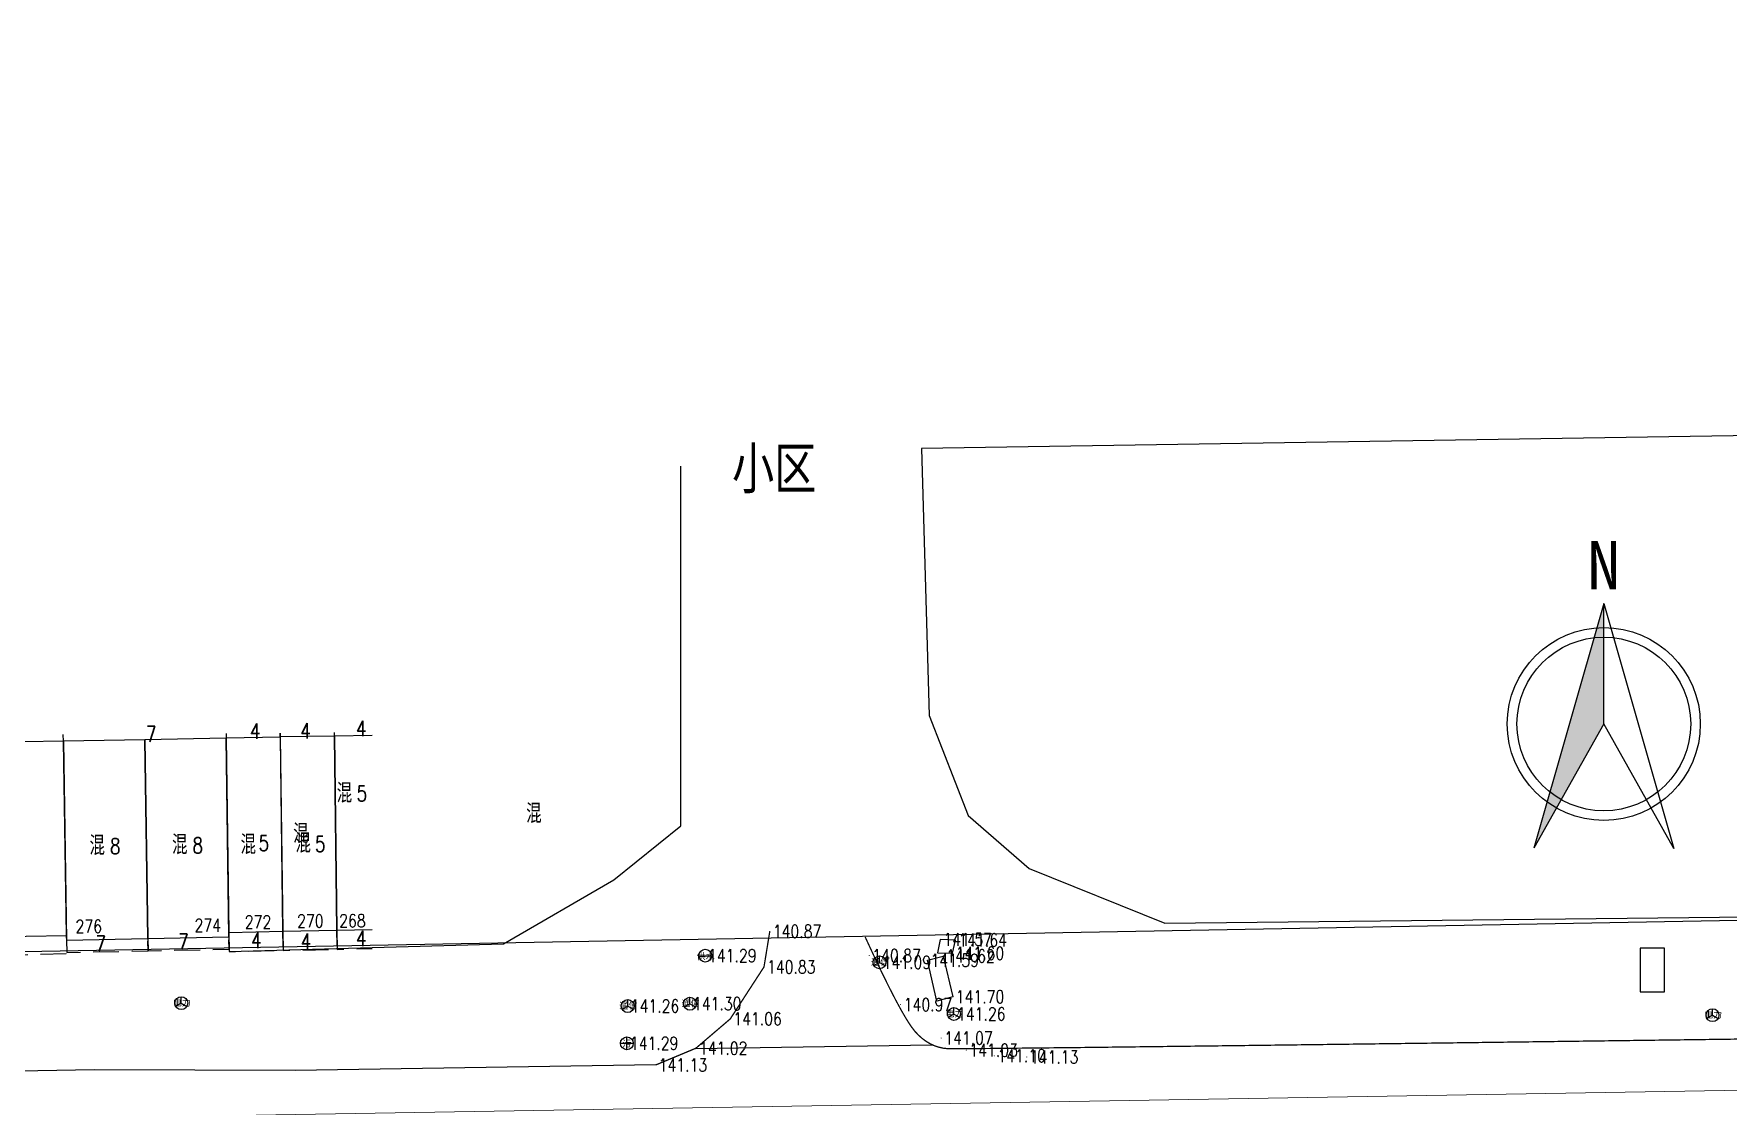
# Model space of a CAD drawing. Extents: x 529262 to 576451, y 2694391 to 2717535.
# Drawn here: x 565838.7 to 565970.4, y 2709687.4 to 2709770.7 of the extents above; entities that cross this region are included whole.
import ezdxf
from ezdxf.enums import TextEntityAlignment as Align
from ezdxf.xclip import XClip

# ---------------------------------------------------------------- set-up
doc = ezdxf.new("R2010")
doc.units = 0
doc.header["$XCLIPFRAME"] = 0
doc.linetypes.add('X5', pattern=[3, 2, -1])
for name, color, linetype in [('a红线图', 1, 'Continuous'), ('COMPONENT', 8, 'Continuous'), ('DLSS', 4, 'Continuous'), ('GCD', 8, 'Continuous'), ('GXYZ', 8, 'Continuous'), ('JMD', 8, 'Continuous'), ('PP-COM', 7, 'Continuous'), ('RD-中线', 40, 'Continuous'), ('RD-红线', 7, 'Continuous'), ('ZBTZ', 8, 'Continuous'), ('路名', 7, 'Continuous')]:
    doc.layers.add(name, color=color, linetype=linetype)
doc.layers.add('尺寸标注', color=7, linetype='Continuous', lineweight=18)
doc.styles.add('HZ', font='rs.shx', dxfattribs={"width": 0.8, "bigfont": 'hztxt.shx'})
doc.styles.get("Standard").update_dxf_attribs({"font": '', "height": 2.5, "bigfont": 'smfs.shx'})
doc.styles.add('宋体', font='', dxfattribs={"width": 0.75})
doc.styles.get('Standard').set_extended_font_data('FangSong_GB2312')
doc.styles.get('宋体').set_extended_font_data('SimSun')
doc.linetypes.add('1161', pattern='A,0,[149,AAA.SHX,S=0.15,R=0,X=0,Y=0],-1.6', length=1.6)

# ---------------------------------------------------------------- blocks, each defined once
blk = doc.blocks.new('Compass1')
for p, q in [((0, 12.5), (-7.25, -12.86)), ((0, 0), (0, 12.5)), ((0, 0), (-7.25, -12.86))]:
    blk.add_line(p, q)
at = {"color": 2}
for p, q in [((0, 12.5), (7.26, -12.9)), ((7.26, -12.9), (0, 0))]:
    blk.add_line(p, q, dxfattribs=at)
at = {"color": 3}
blk.add_circle((0, 0), 10, dxfattribs=at)
at = {"color": 2}
blk.add_circle((0, 0), 9, dxfattribs=at)
blk.add_solid([(-7.25, -12.86), (0, 12.5), (0, 0)], dxfattribs=at)
at = {"color": 3}
blk.add_text('N', height=5, dxfattribs=at).set_placement((-0.01, 13.97), align=Align.CENTER)
blk = doc.blocks.new('A$C19FD0107')
at = {"layer": 'RD-中线', "color": 8, "linetype": 'Continuous', "flags": 128}
for points in [[(-4490.73, 14139.44, 0), (-4490.29, 14139.42)], [(-3818.25, 14086.17, 0), (-3817.74, 14086.17)]]:
    blk.add_lwpolyline(points, format="xyb", dxfattribs=at)
at = {"layer": 'RD-红线', "color": 8, "linetype": 'Continuous', "flags": 128}
blk.add_lwpolyline([(-4940.45, 15312.79), (-5253.65, 15307.04)], dxfattribs=at)
blk = doc.blocks.new('GC200')
at = {"linetype": 'Continuous', "const_width": 0.2, "flags": 128}
blk.add_lwpolyline([(-0.1, 0, 1), (0.1, 0, 1)], format="xyb", close=True, dxfattribs=at)
blk = doc.blocks.new('gcbj0101')
blk.add_line((-1, 0), (1, 0))
blk.add_circle((0, 0), 1)
blk = doc.blocks.new('gcbj0102')
for p, q in [((-1, 0), (1, 0)), ((0, -1), (0, 1))]:
    blk.add_line(p, q)
blk.add_circle((0, 0), 1)
blk = doc.blocks.new('gcbj0107')
for q in [(-0.87, -0.5), (0, 1), (0.87, -0.5)]:
    blk.add_line((0, 0), q)
blk.add_circle((0, 0), 1)

msp = doc.modelspace()

# ---------------------------------------------------------------- linework, layer by layer
at = {"layer": 'a红线图', "color": 8, "linetype": 'Continuous', "lineweight": 0, "flags": 128}
msp.add_lwpolyline([(564727.349, 2709667.84), (566620.304, 2709699.43)], dxfattribs=at)
msp.add_lwpolyline([(564727.349, 2709667.84), (566620.304, 2709699.43)], dxfattribs=at)
at = {"layer": 'DLSS', "linetype": 'Continuous', "const_width": 0.1, "flags": 128}
for points in [[(565887.023, 2709690.564), (565890.151, 2709691.87), (565892.823, 2709694.151), (565895.444, 2709698.189), (565895.894, 2709700.951)], [(565887.023, 2709690.564), (565890.151, 2709691.87), (565892.823, 2709694.151), (565895.444, 2709698.189), (565895.894, 2709700.951)], [(565996.04, 2709692.914), (565969.965, 2709692.564), (565948.564, 2709692.281), (565931.839, 2709692.067), (565919.79, 2709691.921), (565912.415, 2709691.844), (565909.716, 2709691.834), (565909.36, 2709691.876), (565909.015, 2709691.954), (565908.682, 2709692.067), (565908.361, 2709692.215), (565908.051, 2709692.399), (565907.752, 2709692.618), (565907.466, 2709692.872), (565907.19, 2709693.161), (565906.894, 2709693.545), (565906.543, 2709694.082), (565906.138, 2709694.773), (565905.68, 2709695.616), (565905.167, 2709696.613), (565904.6, 2709697.763), (565903.98, 2709699.067), (565903.305, 2709700.523)]]:
    msp.add_lwpolyline(points, dxfattribs=at)
at = {"layer": 'DLSS', "linetype": 'Continuous', "flags": 128}
msp.add_lwpolyline([(565887.039, 2709690.567), (565859.014, 2709690.145), (565843.403, 2709690.195), (565827.217, 2709689.914), (565810.742, 2709689.62), (565795.053, 2709689.34), (565778.242, 2709689.065), (565760.865, 2709688.732), (565736.714, 2709688.222)], dxfattribs=at)
at = {"layer": 'GXYZ', "linetype": 'Continuous', "flags": 128}
for points in [[(565910.106, 2709699.247), (565910.318, 2709700.274), (565909.148, 2709700.32), (565908.936, 2709699.293)], [(565908.149, 2709698.703), (565909.376, 2709699.038), (565910.114, 2709695.865), (565908.887, 2709695.53)], [(565908.149, 2709698.703), (565909.376, 2709699.038), (565910.114, 2709695.865), (565908.887, 2709695.53)], [(565963.534, 2709699.652), (565963.534, 2709696.257), (565965.438, 2709696.257), (565965.438, 2709699.652)]]:
    msp.add_lwpolyline(points, close=True, dxfattribs=at)
at = {"layer": 'JMD', "linetype": 'Continuous', "flags": 128}
for points in [[(565907.683, 2709738.496), (565908.288, 2709717.735), (565911.313, 2709709.974), (565916.052, 2709705.842), (565926.609, 2709701.593), (566077.468, 2709703.234), (566076.988, 2709741.147)], [(565853.658, 2709715.976), (565853.845, 2709700.877), (565858.049, 2709700.959), (565857.862, 2709716.058)]]:
    msp.add_lwpolyline(points, close=True, dxfattribs=at)
for points in [[(565853.875, 2709699.385), (565875.188, 2709699.993), (565883.782, 2709704.949), (565888.975, 2709709.154), (565888.975, 2709737.133)], [(565910.106, 2709699.247), (565910.318, 2709700.274), (565909.148, 2709700.32), (565908.936, 2709699.293)]]:
    msp.add_lwpolyline(points, dxfattribs=at)
at = {"layer": 'JMD', "linetype": 'X5', "flags": 128}
for points in [[(565840.997, 2709715.729), (565840.986, 2709716.249)], [(565853.65, 2709716.342), (565853.658, 2709715.976)], [(565828.66, 2709700.418), (565828.687, 2709698.957), (565841.274, 2709699.236), (565841.24, 2709700.635)], [(565847.559, 2709700.408), (565847.577, 2709699.446), (565853.872, 2709699.567), (565853.845, 2709700.877)], [(565853.845, 2709700.877), (565853.875, 2709699.385), (565858.083, 2709699.471), (565858.049, 2709700.959)], [(565858.049, 2709700.959), (565858.083, 2709699.471), (565862.273, 2709699.557), (565862.243, 2709701.038)], [(565862.243, 2709701.038), (565862.273, 2709699.557), (565864.998, 2709699.613)]]:
    msp.add_lwpolyline(points, dxfattribs=at)
at = {"layer": 'JMD', "linetype": 'Continuous', "flags": 128}
for points, elevation in [([(565847.327, 2709715.853), (565847.559, 2709700.408), (565853.852, 2709700.531), (565853.658, 2709715.976)], 141.069), ([(565857.842, 2709716.068), (565858.049, 2709700.959), (565862.243, 2709701.038), (565862.064, 2709716.137)], 141.33), ([(565828.438, 2709715.527), (565828.66, 2709700.418), (565841.24, 2709700.635), (565840.997, 2709715.729)], 141.022), ([(565840.997, 2709715.729), (565841.248, 2709700.279), (565847.559, 2709700.408), (565847.327, 2709715.853)], 141.069)]:
    msp.add_lwpolyline(points, close=True, dxfattribs=dict(at, elevation=elevation))
at = {"layer": 'JMD', "linetype": 'X5', "flags": 128}
for points, elevation in [([(565853.65, 2709716.342), (565853.658, 2709715.976)], 141.33), ([(565857.835, 2709716.373), (565857.842, 2709716.068)], 141.376), ([(565857.842, 2709716.068), (565857.835, 2709716.373)], 141.33), ([(565862.064, 2709716.137), (565862.058, 2709716.404)], 141.376), ([(565862.064, 2709716.137), (565862.058, 2709716.404)], 141.376), ([(565841.248, 2709700.279), (565841.272, 2709699.324), (565847.577, 2709699.446), (565847.559, 2709700.408)], 141.069)]:
    msp.add_lwpolyline(points, dxfattribs=dict(at, elevation=elevation))
at = {"layer": 'JMD', "linetype": 'Continuous', "elevation": 141.376, "flags": 128}
msp.add_lwpolyline([(565864.998, 2709716.186), (565862.064, 2709716.137), (565862.243, 2709701.038), (565864.998, 2709701.099)], dxfattribs=at)
at = {"layer": 'ZBTZ', "linetype": '1161', "elevation": 141.128, "flags": 128}
msp.add_lwpolyline([(565890.13, 2709691.861), (565908.521, 2709692.141)], dxfattribs=at)

# ---------------------------------------------------------------- block references
at = {"layer": 'COMPONENT', "linetype": 'Continuous', "xscale": 0.5, "yscale": 0.5}
for name, p in [('gcbj0101', (565890.884, 2709699.06)), ('gcbj0107', (565904.423, 2709698.547)), ('gcbj0107', (565850.154, 2709695.373)), ('gcbj0107', (565884.855, 2709695.145)), ('gcbj0107', (565889.687, 2709695.327)), ('gcbj0107', (565910.208, 2709694.527)), ('gcbj0107', (565969.162, 2709694.439)), ('gcbj0102', (565884.788, 2709692.251))]:
    msp.add_blockref(name, p, dxfattribs=at)
at = {"layer": 'GCD', "linetype": 'Continuous'}
ref = msp.add_blockref('GC200', (565895.89, 2709700.954, 140.867), dxfattribs=dict(at, xscale=0.1999999999534339, yscale=0.1999999999534339, zscale=0.1999999999534339))
ref.add_attrib('height', '140.87', dxfattribs={"linetype": 'Continuous', "height": 1, "style": 'HZ', "width": 0.8}).set_placement((565896.13, 2709700.954, 140.867), align=Align.MIDDLE_LEFT)
ref = msp.add_blockref('GC200', (565895.89, 2709700.954, 140.867), dxfattribs=dict(at, xscale=0.1999999999534339, yscale=0.1999999999534339, zscale=0.1999999999534339))
ref.add_attrib('height', '140.87', dxfattribs={"linetype": 'Continuous', "height": 1, "style": 'HZ', "width": 0.8}).set_placement((565896.13, 2709700.954, 140.867), align=Align.MIDDLE_LEFT)
ref = msp.add_blockref('GC200', (565909.144, 2709700.323, 141.574), dxfattribs=dict(at, xscale=0.1999999999534339, yscale=0.1999999999534339, zscale=0.1999999999534339))
ref.add_attrib('height', '141.57', dxfattribs={"linetype": 'Continuous', "height": 1, "style": 'HZ', "width": 0.8}).set_placement((565909.384, 2709700.323, 141.574), align=Align.MIDDLE_LEFT)
ref = msp.add_blockref('GC200', (565909.144, 2709700.323, 141.574), dxfattribs=dict(at, xscale=0.1999999999534339, yscale=0.1999999999534339, zscale=0.1999999999534339))
ref.add_attrib('height', '141.57', dxfattribs={"linetype": 'Continuous', "height": 1, "style": 'HZ', "width": 0.8}).set_placement((565909.384, 2709700.323, 141.574), align=Align.MIDDLE_LEFT)
ref = msp.add_blockref('GC200', (565910.314, 2709700.277, 141.635), dxfattribs=dict(at, xscale=0.1999999999534339, yscale=0.1999999999534339, zscale=0.1999999999534339))
ref.add_attrib('height', '141.64', dxfattribs={"linetype": 'Continuous', "height": 1, "style": 'HZ', "width": 0.8}).set_placement((565910.554, 2709700.277, 141.635), align=Align.MIDDLE_LEFT)
ref = msp.add_blockref('GC200', (565910.314, 2709700.277, 141.635), dxfattribs=dict(at, xscale=0.1999999999534339, yscale=0.1999999999534339, zscale=0.1999999999534339))
ref.add_attrib('height', '141.64', dxfattribs={"linetype": 'Continuous', "height": 1, "style": 'HZ', "width": 0.8}).set_placement((565910.554, 2709700.277, 141.635), align=Align.MIDDLE_LEFT)
ref = msp.add_blockref('GC200', (565890.858, 2709699.065, 141.285), dxfattribs=dict(at, xscale=0.1999999999534339, yscale=0.1999999999534339, zscale=0.1999999999534339))
ref.add_attrib('height', '141.29', dxfattribs={"linetype": 'Continuous', "height": 1, "style": 'HZ', "width": 0.8}).set_placement((565891.098, 2709699.065, 141.285), align=Align.MIDDLE_LEFT)
ref = msp.add_blockref('GC200', (565890.858, 2709699.065, 141.285), dxfattribs=dict(at, xscale=0.1999999999534339, yscale=0.1999999999534339, zscale=0.1999999999534339))
ref.add_attrib('height', '141.29', dxfattribs={"linetype": 'Continuous', "height": 1, "style": 'HZ', "width": 0.8}).set_placement((565891.098, 2709699.065, 141.285), align=Align.MIDDLE_LEFT)
ref = msp.add_blockref('GC200', (565903.625, 2709699.071, 140.865), dxfattribs=dict(at, xscale=0.1999999999534339, yscale=0.1999999999534339, zscale=0.1999999999534339))
ref.add_attrib('height', '140.87', dxfattribs={"linetype": 'Continuous', "height": 1, "style": 'HZ', "width": 0.8}).set_placement((565903.865, 2709699.071, 140.865), align=Align.MIDDLE_LEFT)
ref = msp.add_blockref('GC200', (565903.625, 2709699.071, 140.865), dxfattribs=dict(at, xscale=0.1999999999534339, yscale=0.1999999999534339, zscale=0.1999999999534339))
ref.add_attrib('height', '140.87', dxfattribs={"linetype": 'Continuous', "height": 1, "style": 'HZ', "width": 0.8}).set_placement((565903.865, 2709699.071, 140.865), align=Align.MIDDLE_LEFT)
ref = msp.add_blockref('GC200', (565904.422, 2709698.548, 141.085), dxfattribs=dict(at, xscale=0.1999999999534339, yscale=0.1999999999534339, zscale=0.1999999999534339))
ref.add_attrib('height', '141.09', dxfattribs={"linetype": 'Continuous', "height": 1, "style": 'HZ', "width": 0.8}).set_placement((565904.662, 2709698.548, 141.085), align=Align.MIDDLE_LEFT)
ref = msp.add_blockref('GC200', (565904.422, 2709698.548, 141.085), dxfattribs=dict(at, xscale=0.1999999999534339, yscale=0.1999999999534339, zscale=0.1999999999534339))
ref.add_attrib('height', '141.09', dxfattribs={"linetype": 'Continuous', "height": 1, "style": 'HZ', "width": 0.8}).set_placement((565904.662, 2709698.548, 141.085), align=Align.MIDDLE_LEFT)
ref = msp.add_blockref('GC200', (565908.145, 2709698.706, 141.588), dxfattribs=dict(at, xscale=0.1999999999534339, yscale=0.1999999999534339, zscale=0.1999999999534339))
ref.add_attrib('height', '141.59', dxfattribs={"linetype": 'Continuous', "height": 1, "style": 'HZ', "width": 0.8}).set_placement((565908.385, 2709698.706, 141.588), align=Align.MIDDLE_LEFT)
ref = msp.add_blockref('GC200', (565908.145, 2709698.706, 141.588), dxfattribs=dict(at, xscale=0.1999999999534339, yscale=0.1999999999534339, zscale=0.1999999999534339))
ref.add_attrib('height', '141.59', dxfattribs={"linetype": 'Continuous', "height": 1, "style": 'HZ', "width": 0.8}).set_placement((565908.385, 2709698.706, 141.588), align=Align.MIDDLE_LEFT)
ref = msp.add_blockref('GC200', (565909.372, 2709699.041, 141.622), dxfattribs=dict(at, xscale=0.1999999999534339, yscale=0.1999999999534339, zscale=0.1999999999534339))
ref.add_attrib('height', '141.62', dxfattribs={"linetype": 'Continuous', "height": 1, "style": 'HZ', "width": 0.8}).set_placement((565909.612, 2709699.041, 141.622), align=Align.MIDDLE_LEFT)
ref = msp.add_blockref('GC200', (565909.372, 2709699.041, 141.622), dxfattribs=dict(at, xscale=0.1999999999534339, yscale=0.1999999999534339, zscale=0.1999999999534339))
ref.add_attrib('height', '141.62', dxfattribs={"linetype": 'Continuous', "height": 1, "style": 'HZ', "width": 0.8}).set_placement((565909.612, 2709699.041, 141.622), align=Align.MIDDLE_LEFT)
ref = msp.add_blockref('GC200', (565910.102, 2709699.25, 141.6), dxfattribs=dict(at, xscale=0.1999999999534339, yscale=0.1999999999534339, zscale=0.1999999999534339))
ref.add_attrib('height', '141.60', dxfattribs={"linetype": 'Continuous', "height": 1, "style": 'HZ', "width": 0.8}).set_placement((565910.342, 2709699.25, 141.6), align=Align.MIDDLE_LEFT)
ref = msp.add_blockref('GC200', (565910.102, 2709699.25, 141.6), dxfattribs=dict(at, xscale=0.1999999999534339, yscale=0.1999999999534339, zscale=0.1999999999534339))
ref.add_attrib('height', '141.60', dxfattribs={"linetype": 'Continuous', "height": 1, "style": 'HZ', "width": 0.8}).set_placement((565910.342, 2709699.25, 141.6), align=Align.MIDDLE_LEFT)
ref = msp.add_blockref('GC200', (565895.44, 2709698.192, 140.825), dxfattribs=dict(at, xscale=0.1999999999534339, yscale=0.1999999999534339, zscale=0.1999999999534339))
ref.add_attrib('height', '140.83', dxfattribs={"linetype": 'Continuous', "height": 1, "style": 'HZ', "width": 0.8}).set_placement((565895.68, 2709698.192, 140.825), align=Align.MIDDLE_LEFT)
ref = msp.add_blockref('GC200', (565895.44, 2709698.192, 140.825), dxfattribs=dict(at, xscale=0.1999999999534339, yscale=0.1999999999534339, zscale=0.1999999999534339))
ref.add_attrib('height', '140.83', dxfattribs={"linetype": 'Continuous', "height": 1, "style": 'HZ', "width": 0.8}).set_placement((565895.68, 2709698.192, 140.825), align=Align.MIDDLE_LEFT)
ref = msp.add_blockref('GC200', (565910.11, 2709695.868, 141.7), dxfattribs=dict(at, xscale=0.1999999999534339, yscale=0.1999999999534339, zscale=0.1999999999534339))
ref.add_attrib('height', '141.70', dxfattribs={"linetype": 'Continuous', "height": 1, "style": 'HZ', "width": 0.8}).set_placement((565910.35, 2709695.868, 141.7), align=Align.MIDDLE_LEFT)
ref = msp.add_blockref('GC200', (565910.11, 2709695.868, 141.7), dxfattribs=dict(at, xscale=0.1999999999534339, yscale=0.1999999999534339, zscale=0.1999999999534339))
ref.add_attrib('height', '141.70', dxfattribs={"linetype": 'Continuous', "height": 1, "style": 'HZ', "width": 0.8}).set_placement((565910.35, 2709695.868, 141.7), align=Align.MIDDLE_LEFT)
ref = msp.add_blockref('GC200', (565884.851, 2709695.15, 141.261), dxfattribs=dict(at, xscale=0.1999999999534339, yscale=0.1999999999534339, zscale=0.1999999999534339))
ref.add_attrib('height', '141.26', dxfattribs={"linetype": 'Continuous', "height": 1, "style": 'HZ', "width": 0.8}).set_placement((565885.091, 2709695.15, 141.261), align=Align.MIDDLE_LEFT)
ref = msp.add_blockref('GC200', (565884.851, 2709695.15, 141.261), dxfattribs=dict(at, xscale=0.1999999999534339, yscale=0.1999999999534339, zscale=0.1999999999534339))
ref.add_attrib('height', '141.26', dxfattribs={"linetype": 'Continuous', "height": 1, "style": 'HZ', "width": 0.8}).set_placement((565885.091, 2709695.15, 141.261), align=Align.MIDDLE_LEFT)
ref = msp.add_blockref('GC200', (565889.683, 2709695.332, 141.295), dxfattribs=dict(at, xscale=0.1999999999534339, yscale=0.1999999999534339, zscale=0.1999999999534339))
ref.add_attrib('height', '141.30', dxfattribs={"linetype": 'Continuous', "height": 1, "style": 'HZ', "width": 0.8}).set_placement((565889.923, 2709695.332, 141.295), align=Align.MIDDLE_LEFT)
ref = msp.add_blockref('GC200', (565889.683, 2709695.332, 141.295), dxfattribs=dict(at, xscale=0.1999999999534339, yscale=0.1999999999534339, zscale=0.1999999999534339))
ref.add_attrib('height', '141.30', dxfattribs={"linetype": 'Continuous', "height": 1, "style": 'HZ', "width": 0.8}).set_placement((565889.923, 2709695.332, 141.295), align=Align.MIDDLE_LEFT)
ref = msp.add_blockref('GC200', (565906.063, 2709695.262, 140.966), dxfattribs=dict(at, xscale=0.1999999999534339, yscale=0.1999999999534339, zscale=0.1999999999534339))
ref.add_attrib('height', '140.97', dxfattribs={"linetype": 'Continuous', "height": 1, "style": 'HZ', "width": 0.8}).set_placement((565906.303, 2709695.262, 140.966), align=Align.MIDDLE_LEFT)
ref = msp.add_blockref('GC200', (565906.063, 2709695.262, 140.966), dxfattribs=dict(at, xscale=0.1999999999534339, yscale=0.1999999999534339, zscale=0.1999999999534339))
ref.add_attrib('height', '140.97', dxfattribs={"linetype": 'Continuous', "height": 1, "style": 'HZ', "width": 0.8}).set_placement((565906.303, 2709695.262, 140.966), align=Align.MIDDLE_LEFT)
ref = msp.add_blockref('GC200', (565910.21, 2709694.532, 141.255), dxfattribs=dict(at, xscale=0.1999999999534339, yscale=0.1999999999534339, zscale=0.1999999999534339))
ref.add_attrib('height', '141.26', dxfattribs={"linetype": 'Continuous', "height": 1, "style": 'HZ', "width": 0.8}).set_placement((565910.45, 2709694.532, 141.255), align=Align.MIDDLE_LEFT)
ref = msp.add_blockref('GC200', (565910.21, 2709694.532, 141.255), dxfattribs=dict(at, xscale=0.1999999999534339, yscale=0.1999999999534339, zscale=0.1999999999534339))
ref.add_attrib('height', '141.26', dxfattribs={"linetype": 'Continuous', "height": 1, "style": 'HZ', "width": 0.8}).set_placement((565910.45, 2709694.532, 141.255), align=Align.MIDDLE_LEFT)
ref = msp.add_blockref('GC200', (565892.819, 2709694.154, 141.06), dxfattribs=dict(at, xscale=0.1999999999534339, yscale=0.1999999999534339, zscale=0.1999999999534339))
ref.add_attrib('height', '141.06', dxfattribs={"linetype": 'Continuous', "height": 1, "style": 'HZ', "width": 0.8}).set_placement((565893.059, 2709694.154, 141.06), align=Align.MIDDLE_LEFT)
ref = msp.add_blockref('GC200', (565892.819, 2709694.154, 141.06), dxfattribs=dict(at, xscale=0.1999999999534339, yscale=0.1999999999534339, zscale=0.1999999999534339))
ref.add_attrib('height', '141.06', dxfattribs={"linetype": 'Continuous', "height": 1, "style": 'HZ', "width": 0.8}).set_placement((565893.059, 2709694.154, 141.06), align=Align.MIDDLE_LEFT)
ref = msp.add_blockref('GC200', (565884.78, 2709692.256, 141.291), dxfattribs=dict(at, xscale=0.1999999999534339, yscale=0.1999999999534339, zscale=0.1999999999534339))
ref.add_attrib('height', '141.29', dxfattribs={"linetype": 'Continuous', "height": 1, "style": 'HZ', "width": 0.8}).set_placement((565885.02, 2709692.256, 141.291), align=Align.MIDDLE_LEFT)
ref = msp.add_blockref('GC200', (565884.78, 2709692.256, 141.291), dxfattribs=dict(at, xscale=0.1999999999534339, yscale=0.1999999999534339, zscale=0.1999999999534339))
ref.add_attrib('height', '141.29', dxfattribs={"linetype": 'Continuous', "height": 1, "style": 'HZ', "width": 0.8}).set_placement((565885.02, 2709692.256, 141.291), align=Align.MIDDLE_LEFT)
ref = msp.add_blockref('GC200', (565890.147, 2709691.873, 141.015), dxfattribs=dict(at, xscale=0.1999999999534339, yscale=0.1999999999534339, zscale=0.1999999999534339))
ref.add_attrib('height', '141.02', dxfattribs={"linetype": 'Continuous', "height": 1, "style": 'HZ', "width": 0.8}).set_placement((565890.387, 2709691.873, 141.015), align=Align.MIDDLE_LEFT)
ref = msp.add_blockref('GC200', (565890.147, 2709691.873, 141.015), dxfattribs=dict(at, xscale=0.1999999999534339, yscale=0.1999999999534339, zscale=0.1999999999534339))
ref.add_attrib('height', '141.02', dxfattribs={"linetype": 'Continuous', "height": 1, "style": 'HZ', "width": 0.8}).set_placement((565890.387, 2709691.873, 141.015), align=Align.MIDDLE_LEFT)
ref = msp.add_blockref('GC200', (565909.21, 2709692.663, 141.072), dxfattribs=dict(at, xscale=0.1999999999534339, yscale=0.1999999999534339, zscale=0.1999999999534339))
ref.add_attrib('height', '141.07', dxfattribs={"linetype": 'Continuous', "height": 1, "style": 'HZ', "width": 0.8}).set_placement((565909.45, 2709692.663, 141.072), align=Align.MIDDLE_LEFT)
ref = msp.add_blockref('GC200', (565909.21, 2709692.663, 141.072), dxfattribs=dict(at, xscale=0.1999999999534339, yscale=0.1999999999534339, zscale=0.1999999999534339))
ref.add_attrib('height', '141.07', dxfattribs={"linetype": 'Continuous', "height": 1, "style": 'HZ', "width": 0.8}).set_placement((565909.45, 2709692.663, 141.072), align=Align.MIDDLE_LEFT)
ref = msp.add_blockref('GC200', (565911.163, 2709691.716, 141.032), dxfattribs=dict(at, xscale=0.1999999999534339, yscale=0.1999999999534339, zscale=0.1999999999534339))
ref.add_attrib('height', '141.03', dxfattribs={"linetype": 'Continuous', "height": 1, "style": 'HZ', "width": 0.8}).set_placement((565911.403, 2709691.716, 141.032), align=Align.MIDDLE_LEFT)
ref = msp.add_blockref('GC200', (565911.163, 2709691.716, 141.032), dxfattribs=dict(at, xscale=0.1999999999534339, yscale=0.1999999999534339, zscale=0.1999999999534339))
ref.add_attrib('height', '141.03', dxfattribs={"linetype": 'Continuous', "height": 1, "style": 'HZ', "width": 0.8}).set_placement((565911.403, 2709691.716, 141.032), align=Align.MIDDLE_LEFT)
ref = msp.add_blockref('GC200', (565887.019, 2709690.567, 141.128), dxfattribs=dict(at, xscale=0.1999999999534339, yscale=0.1999999999534339, zscale=0.1999999999534339))
ref.add_attrib('height', '141.13', dxfattribs={"linetype": 'Continuous', "height": 1, "style": 'HZ', "width": 0.8}).set_placement((565887.259, 2709690.567, 141.128), align=Align.MIDDLE_LEFT)
ref = msp.add_blockref('GC200', (565887.019, 2709690.567, 141.128), dxfattribs=dict(at, xscale=0.1999999999534339, yscale=0.1999999999534339, zscale=0.1999999999534339))
ref.add_attrib('height', '141.13', dxfattribs={"linetype": 'Continuous', "height": 1, "style": 'HZ', "width": 0.8}).set_placement((565887.259, 2709690.567, 141.128), align=Align.MIDDLE_LEFT)
ref = msp.add_blockref('GC200', (565913.344, 2709691.281, 141.101), dxfattribs=dict(at, xscale=0.1999999999534339, yscale=0.1999999999534339, zscale=0.1999999999534339))
ref.add_attrib('height', '141.10', dxfattribs={"linetype": 'Continuous', "height": 1, "style": 'HZ', "width": 0.8}).set_placement((565913.584, 2709691.281, 141.101), align=Align.MIDDLE_LEFT)
ref = msp.add_blockref('GC200', (565913.344, 2709691.281, 141.101), dxfattribs=dict(at, xscale=0.1999999999534339, yscale=0.1999999999534339, zscale=0.1999999999534339))
ref.add_attrib('height', '141.10', dxfattribs={"linetype": 'Continuous', "height": 1, "style": 'HZ', "width": 0.8}).set_placement((565913.584, 2709691.281, 141.101), align=Align.MIDDLE_LEFT)
ref = msp.add_blockref('GC200', (565915.869, 2709691.188, 141.131), dxfattribs=dict(at, xscale=0.1999999999534339, yscale=0.1999999999534339, zscale=0.1999999999534339))
ref.add_attrib('height', '141.13', dxfattribs={"linetype": 'Continuous', "height": 1, "style": 'HZ', "width": 0.8}).set_placement((565916.109, 2709691.188, 141.131), align=Align.MIDDLE_LEFT)
ref = msp.add_blockref('GC200', (565915.869, 2709691.188, 141.131), dxfattribs=dict(at, xscale=0.1999999999534339, yscale=0.1999999999534339, zscale=0.1999999999534339))
ref.add_attrib('height', '141.13', dxfattribs={"linetype": 'Continuous', "height": 1, "style": 'HZ', "width": 0.8}).set_placement((565916.109, 2709691.188, 141.131), align=Align.MIDDLE_LEFT)
at = {"layer": 'PP-COM'}
ref = msp.add_blockref('A$C19FD0107', (570997.993, 2694390.603), dxfattribs=at)
XClip(ref).set_block_clipping_path([(-9366.4383134884, 14428.6043910822), (-3328.4480743363, 17452.7484863754)])
at = {"layer": '路名', "xscale": 0.75, "yscale": 0.75}
msp.add_blockref('Compass1', (565960.714, 2709717.076, 2623.739), dxfattribs=at)

# ---------------------------------------------------------------- texts
at = {"layer": 'GXYZ', "linetype": 'Continuous', "style": '宋体'}
for s, p in [('供水', (565890.911, 2709699.034)), ('通信', (565904.467, 2709698.597)), ('电力', (565850.198, 2709695.423)), ('通信', (565884.899, 2709695.195)), ('通信', (565889.731, 2709695.377)), ('电力', (565910.252, 2709694.577)), ('电力', (565969.206, 2709694.489)), ('污', (565884.788, 2709692.245))]:
    msp.add_text(s, height=0.5, dxfattribs=at).set_placement(p, align=Align.MIDDLE)
at = {"layer": 'JMD', "linetype": 'Continuous', "style": 'HZ', "width": 0.8}
for s, p in [('4', (565863.738, 2709716.723)), ('7', (565847.412, 2709716.297)), ('4', (565855.487, 2709716.526)), ('4', (565859.404, 2709716.547)), ('5', (565863.787, 2709711.678)), ('8', (565844.609, 2709707.578)), ('8', (565851.025, 2709707.641)), ('5', (565856.162, 2709707.817)), ('5', (565860.54, 2709707.744)), ('7', (565843.498, 2709700.018)), ('7', (565849.922, 2709700.163)), ('4', (565855.583, 2709700.258)), ('4', (565859.442, 2709700.183)), ('4', (565863.729, 2709700.409))]:
    msp.add_text(s, height=1.2, dxfattribs=at).set_placement(p, align=Align.MIDDLE_LEFT)
for p in [(565863.433, 2709711.707), (565878.159, 2709710.123), (565860.049, 2709708.559), (565844.22, 2709707.636), (565850.637, 2709707.699), (565855.966, 2709707.71), (565860.227, 2709707.815)]:
    msp.add_text('混', height=1.5, dxfattribs=at).set_placement(p, align=Align.MIDDLE_RIGHT)
for s, p in [('276', (565842.969, 2709701.349)), ('274', (565852.218, 2709701.425)), ('272', (565856.118, 2709701.678)), ('270', (565860.188, 2709701.757)), ('268', (565863.458, 2709701.777))]:
    msp.add_text(s, height=1, dxfattribs=at).set_placement(p, align=Align.MIDDLE)
at = {"layer": '尺寸标注', "color": 252, "insert": (565891.331, 2709738.559, 2761.055), "char_height": 4, "attachment_point": 1, "style": '宋体'}
msp.add_mtext('{\\H0.8x; 小区  }', dxfattribs=at)

doc.saveas('drawing.dxf')
